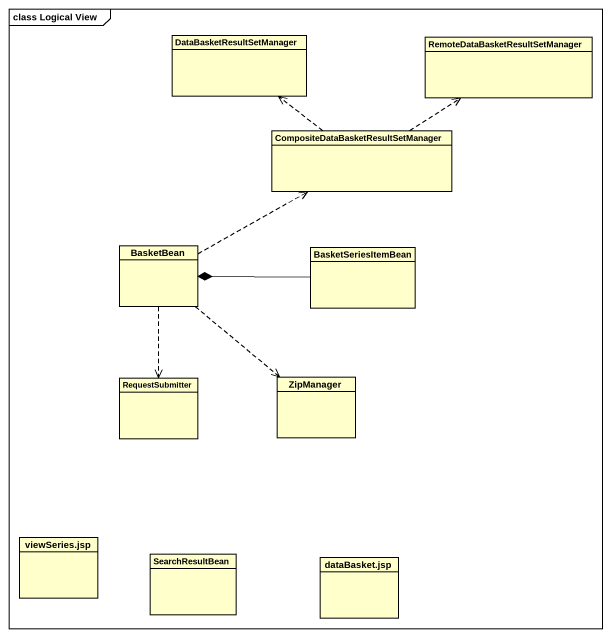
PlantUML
@startuml
mainframe class Logical View
hide circle
hide empty members
class DataBasketResultSetManager
class "RemoteDataBasketResultSetManager" as RemoteDataBasketResultSetMan
class "CompositeDataBasketResultSetManager" as CompositeDataBasketResultSet
class BasketBean
class BasketSeriesItemBean
class RequestSubmitter
class ZipManager
class "viewSeries.jsp" as viewSeries_jsp
class SearchResultBean
class "dataBasket.jsp" as dataBasket_jsp
CompositeDataBasketResultSet .up.> DataBasketResultSetManager
CompositeDataBasketResultSet .up.> RemoteDataBasketResultSetMan
BasketBean .right.> CompositeDataBasketResultSet
BasketBean ..> RequestSubmitter
BasketBean ..> ZipManager
BasketSeriesItemBean -left-* BasketBean
@enduml
